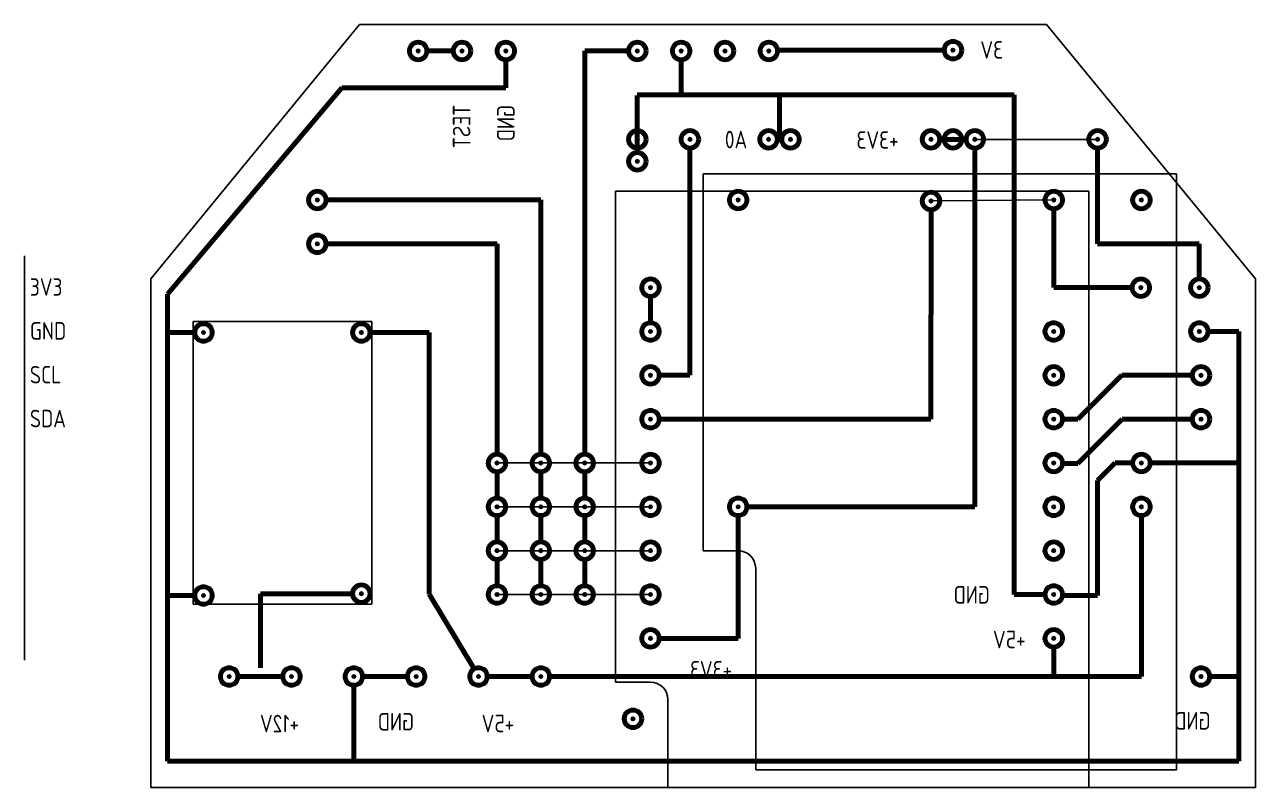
# Model space of a CAD drawing. Header units: millimetres. Extents: x -6002 to -5599, y 36051 to 36097.
# Drawn here: x -5798.9 to -5728.7, y 36050.9 to 36094.4 of the extents above; entities that cross this region are included whole.
import ezdxf

# ---------------------------------------------------------------- set-up
doc = ezdxf.new("R2010")
doc.units = ezdxf.units.MM
doc.layers.add('Text', color=6, linetype='Continuous')
doc.layers.add('Слой1', color=1, linetype='Continuous')
doc.layers.add('way', color=5, linetype='Continuous', lineweight=158)
doc.layers.add('Отверстия', color=7, linetype='Continuous', true_color=0xffffff)
doc.styles.add('ГОСТ 2.304', font='CS_Gost2304.shx')

msp = doc.modelspace()

# ---------------------------------------------------------------- hatches: boundary and pattern name
at = {"layer": 'Отверстия', "ltscale": 100}
h = msp.add_hatch(color=256, dxfattribs=at)
edge = h.paths.add_edge_path()
edge.add_arc((-5776.458, 36092.943), 0.1, 0, 360)
h = msp.add_hatch(color=256, dxfattribs=at)
edge = h.paths.add_edge_path()
edge.add_arc((-5773.958, 36092.943), 0.1, 0, 360)
h = msp.add_hatch(color=256, dxfattribs=at)
edge = h.paths.add_edge_path()
edge.add_arc((-5771.458, 36092.943), 0.1, 0, 360)
h = msp.add_hatch(color=256, dxfattribs=at)
edge = h.paths.add_edge_path()
edge.add_arc((-5763.958, 36092.943), 0.1, 0, 360)
h = msp.add_hatch(color=256, dxfattribs=at)
edge = h.paths.add_edge_path()
edge.add_arc((-5761.458, 36092.943), 0.1, 0, 360)
h = msp.add_hatch(color=256, dxfattribs=at)
edge = h.paths.add_edge_path()
edge.add_arc((-5758.958, 36092.943), 0.1, 0, 360)
h = msp.add_hatch(color=256, dxfattribs=at)
edge = h.paths.add_edge_path()
edge.add_arc((-5756.458, 36092.943), 0.1, 0, 360)
h = msp.add_hatch(color=256, dxfattribs=at)
edge = h.paths.add_edge_path()
edge.add_arc((-5745.958, 36092.986), 0.1, 0, 360)
h = msp.add_hatch(color=256, dxfattribs=at)
edge = h.paths.add_edge_path()
edge.add_arc((-5763.958, 36087.9), 0.1, 0, 360)
h = msp.add_hatch(color=256, dxfattribs=at)
edge = h.paths.add_edge_path()
edge.add_arc((-5760.958, 36087.9), 0.1, 0, 360)
h = msp.add_hatch(color=256, dxfattribs=at)
edge = h.paths.add_edge_path()
edge.add_arc((-5756.472, 36087.9), 0.1, 0, 360)
h = msp.add_hatch(color=256, dxfattribs=at)
edge = h.paths.add_edge_path()
edge.add_arc((-5755.222, 36087.9), 0.1, 0, 360)
h = msp.add_hatch(color=256, dxfattribs=at)
edge = h.paths.add_edge_path()
edge.add_arc((-5747.208, 36087.9), 0.1, 0, 360)
h = msp.add_hatch(color=256, dxfattribs=at)
edge = h.paths.add_edge_path()
edge.add_arc((-5745.958, 36087.9), 0.1, 0, 360)
h = msp.add_hatch(color=256, dxfattribs=at)
edge = h.paths.add_edge_path()
edge.add_arc((-5744.708, 36087.9), 0.1, 0, 360)
h = msp.add_hatch(color=256, dxfattribs=at)
edge = h.paths.add_edge_path()
edge.add_arc((-5737.708, 36087.9), 0.1, 0, 360)
h = msp.add_hatch(color=256, dxfattribs=at)
edge = h.paths.add_edge_path()
edge.add_arc((-5763.958, 36086.65), 0.1, 0, 360)
h = msp.add_hatch(color=256, dxfattribs=at)
edge = h.paths.add_edge_path()
edge.add_arc((-5782.208, 36084.443), 0.1, 0, 360)
h = msp.add_hatch(color=256, dxfattribs=at)
edge = h.paths.add_edge_path()
edge.add_arc((-5758.208, 36084.443), 0.1, 0, 360)
h = msp.add_hatch(color=256, dxfattribs=at)
edge = h.paths.add_edge_path()
edge.add_arc((-5747.208, 36084.385), 0.1, 0, 360)
h = msp.add_hatch(color=256, dxfattribs=at)
edge = h.paths.add_edge_path()
edge.add_arc((-5747.208, 36084.385), 0.1, 0, 360)
h = msp.add_hatch(color=256, dxfattribs=at)
edge = h.paths.add_edge_path()
edge.add_arc((-5740.207, 36084.444), 0.1, 0, 360)
h = msp.add_hatch(color=256, dxfattribs=at)
edge = h.paths.add_edge_path()
edge.add_arc((-5735.208, 36084.443), 0.1, 0, 360)
h = msp.add_hatch(color=256, dxfattribs=at)
edge = h.paths.add_edge_path()
edge.add_arc((-5782.208, 36081.943), 0.1, 0, 360)
h = msp.add_hatch(color=256, dxfattribs=at)
edge = h.paths.add_edge_path()
edge.add_arc((-5763.208, 36079.443), 0.1, 0, 360)
h = msp.add_hatch(color=256, dxfattribs=at)
edge = h.paths.add_edge_path()
edge.add_arc((-5763.208, 36079.443), 0.1, 0, 360)
h = msp.add_hatch(color=256, dxfattribs=at)
edge = h.paths.add_edge_path()
edge.add_arc((-5735.238, 36079.443), 0.1, 0, 360)
h = msp.add_hatch(color=256, dxfattribs=at)
edge = h.paths.add_edge_path()
edge.add_arc((-5731.908, 36079.443), 0.1, 0, 360)
h = msp.add_hatch(color=256, dxfattribs=at)
edge = h.paths.add_edge_path()
edge.add_arc((-5731.908, 36079.443), 0.1, 0, 360)
h = msp.add_hatch(color=256, dxfattribs=at)
edge = h.paths.add_edge_path()
edge.add_arc((-5763.208, 36076.943), 0.1, 0, 360)
h = msp.add_hatch(color=256, dxfattribs=at)
edge = h.paths.add_edge_path()
edge.add_arc((-5763.208, 36076.943), 0.1, 0, 360)
h = msp.add_hatch(color=256, dxfattribs=at)
edge = h.paths.add_edge_path()
edge.add_arc((-5740.208, 36076.943), 0.1, 0, 360)
h = msp.add_hatch(color=256, dxfattribs=at)
edge = h.paths.add_edge_path()
edge.add_arc((-5740.208, 36076.943), 0.1, 0, 360)
h = msp.add_hatch(color=256, dxfattribs=at)
edge = h.paths.add_edge_path()
edge.add_arc((-5731.908, 36076.943), 0.1, 0, 360)
h = msp.add_hatch(color=256, dxfattribs=at)
edge = h.paths.add_edge_path()
edge.add_arc((-5731.908, 36076.943), 0.1, 0, 360)
h = msp.add_hatch(color=256, dxfattribs=at)
edge = h.paths.add_edge_path()
edge.add_arc((-5788.696, 36076.888), 0.1, 0, 360)
h = msp.add_hatch(color=256, dxfattribs=at)
edge = h.paths.add_edge_path()
edge.add_arc((-5779.696, 36076.888), 0.1, 0, 360)
h = msp.add_hatch(color=256, dxfattribs=at)
edge = h.paths.add_edge_path()
edge.add_arc((-5763.208, 36074.443), 0.1, 0, 360)
h = msp.add_hatch(color=256, dxfattribs=at)
edge = h.paths.add_edge_path()
edge.add_arc((-5763.208, 36074.443), 0.1, 0, 360)
h = msp.add_hatch(color=256, dxfattribs=at)
edge = h.paths.add_edge_path()
edge.add_arc((-5740.208, 36074.443), 0.1, 0, 360)
h = msp.add_hatch(color=256, dxfattribs=at)
edge = h.paths.add_edge_path()
edge.add_arc((-5740.208, 36074.443), 0.1, 0, 360)
h = msp.add_hatch(color=256, dxfattribs=at)
edge = h.paths.add_edge_path()
edge.add_arc((-5731.808, 36074.443), 0.1, 0, 360)
h = msp.add_hatch(color=256, dxfattribs=at)
edge = h.paths.add_edge_path()
edge.add_arc((-5731.808, 36074.443), 0.1, 0, 360)
h = msp.add_hatch(color=256, dxfattribs=at)
edge = h.paths.add_edge_path()
edge.add_arc((-5763.208, 36071.943), 0.1, 0, 360)
h = msp.add_hatch(color=256, dxfattribs=at)
edge = h.paths.add_edge_path()
edge.add_arc((-5763.208, 36071.943), 0.1, 0, 360)
h = msp.add_hatch(color=256, dxfattribs=at)
edge = h.paths.add_edge_path()
edge.add_arc((-5740.208, 36071.943), 0.1, 0, 360)
h = msp.add_hatch(color=256, dxfattribs=at)
edge = h.paths.add_edge_path()
edge.add_arc((-5740.208, 36071.943), 0.1, 0, 360)
h = msp.add_hatch(color=256, dxfattribs=at)
edge = h.paths.add_edge_path()
edge.add_arc((-5731.808, 36071.943), 0.1, 0, 360)
h = msp.add_hatch(color=256, dxfattribs=at)
edge = h.paths.add_edge_path()
edge.add_arc((-5731.808, 36071.943), 0.1, 0, 360)
h = msp.add_hatch(color=256, dxfattribs=at)
edge = h.paths.add_edge_path()
edge.add_arc((-5771.958, 36069.443), 0.1, 0, 360)
h = msp.add_hatch(color=256, dxfattribs=at)
edge = h.paths.add_edge_path()
edge.add_arc((-5769.458, 36069.443), 0.1, 0, 360)
h = msp.add_hatch(color=256, dxfattribs=at)
edge = h.paths.add_edge_path()
edge.add_arc((-5766.958, 36069.443), 0.1, 0, 360)
h = msp.add_hatch(color=256, dxfattribs=at)
edge = h.paths.add_edge_path()
edge.add_arc((-5763.208, 36069.443), 0.1, 0, 360)
h = msp.add_hatch(color=256, dxfattribs=at)
edge = h.paths.add_edge_path()
edge.add_arc((-5740.208, 36069.443), 0.1, 0, 360)
h = msp.add_hatch(color=256, dxfattribs=at)
edge = h.paths.add_edge_path()
edge.add_arc((-5735.208, 36069.443), 0.1, 0, 360)
h = msp.add_hatch(color=256, dxfattribs=at)
edge = h.paths.add_edge_path()
edge.add_arc((-5771.958, 36066.943), 0.1, 0, 360)
h = msp.add_hatch(color=256, dxfattribs=at)
edge = h.paths.add_edge_path()
edge.add_arc((-5769.458, 36066.943), 0.1, 0, 360)
h = msp.add_hatch(color=256, dxfattribs=at)
edge = h.paths.add_edge_path()
edge.add_arc((-5766.958, 36066.943), 0.1, 0, 360)
h = msp.add_hatch(color=256, dxfattribs=at)
edge = h.paths.add_edge_path()
edge.add_arc((-5763.208, 36066.943), 0.1, 0, 360)
h = msp.add_hatch(color=256, dxfattribs=at)
edge = h.paths.add_edge_path()
edge.add_arc((-5758.208, 36066.943), 0.1, 0, 360)
h = msp.add_hatch(color=256, dxfattribs=at)
edge = h.paths.add_edge_path()
edge.add_arc((-5740.208, 36066.943), 0.1, 0, 360)
h = msp.add_hatch(color=256, dxfattribs=at)
edge = h.paths.add_edge_path()
edge.add_arc((-5735.208, 36066.943), 0.1, 0, 360)
h = msp.add_hatch(color=256, dxfattribs=at)
edge = h.paths.add_edge_path()
edge.add_arc((-5771.958, 36064.443), 0.1, 0, 360)
h = msp.add_hatch(color=256, dxfattribs=at)
edge = h.paths.add_edge_path()
edge.add_arc((-5769.458, 36064.443), 0.1, 0, 360)
h = msp.add_hatch(color=256, dxfattribs=at)
edge = h.paths.add_edge_path()
edge.add_arc((-5766.958, 36064.443), 0.1, 0, 360)
h = msp.add_hatch(color=256, dxfattribs=at)
edge = h.paths.add_edge_path()
edge.add_arc((-5763.208, 36064.443), 0.1, 0, 360)
h = msp.add_hatch(color=256, dxfattribs=at)
edge = h.paths.add_edge_path()
edge.add_arc((-5740.208, 36064.443), 0.1, 0, 360)
h = msp.add_hatch(color=256, dxfattribs=at)
edge = h.paths.add_edge_path()
edge.add_arc((-5788.696, 36061.888), 0.1, 0, 360)
h = msp.add_hatch(color=256, dxfattribs=at)
edge = h.paths.add_edge_path()
edge.add_arc((-5779.696, 36061.988), 0.1, 0, 360)
h = msp.add_hatch(color=256, dxfattribs=at)
edge = h.paths.add_edge_path()
edge.add_arc((-5771.958, 36061.943), 0.1, 0, 360)
h = msp.add_hatch(color=256, dxfattribs=at)
edge = h.paths.add_edge_path()
edge.add_arc((-5769.458, 36061.943), 0.1, 0, 360)
h = msp.add_hatch(color=256, dxfattribs=at)
edge = h.paths.add_edge_path()
edge.add_arc((-5766.958, 36061.943), 0.1, 0, 360)
h = msp.add_hatch(color=256, dxfattribs=at)
edge = h.paths.add_edge_path()
edge.add_arc((-5763.208, 36061.943), 0.1, 0, 360)
h = msp.add_hatch(color=256, dxfattribs=at)
edge = h.paths.add_edge_path()
edge.add_arc((-5740.208, 36061.943), 0.1, 0, 360)
h = msp.add_hatch(color=256, dxfattribs=at)
edge = h.paths.add_edge_path()
edge.add_arc((-5763.208, 36059.443), 0.1, 0, 360)
h = msp.add_hatch(color=256, dxfattribs=at)
edge = h.paths.add_edge_path()
edge.add_arc((-5740.208, 36059.443), 0.1, 0, 360)
h = msp.add_hatch(color=256, dxfattribs=at)
edge = h.paths.add_edge_path()
edge.add_arc((-5787.234, 36057.266), 0.1, 0, 360)
h = msp.add_hatch(color=256, dxfattribs=at)
edge = h.paths.add_edge_path()
edge.add_arc((-5783.679, 36057.266), 0.1, 0, 360)
h = msp.add_hatch(color=256, dxfattribs=at)
edge = h.paths.add_edge_path()
edge.add_arc((-5780.124, 36057.266), 0.1, 0, 360)
h = msp.add_hatch(color=256, dxfattribs=at)
edge = h.paths.add_edge_path()
edge.add_arc((-5776.569, 36057.266), 0.1, 0, 360)
h = msp.add_hatch(color=256, dxfattribs=at)
edge = h.paths.add_edge_path()
edge.add_arc((-5773.014, 36057.266), 0.1, 0, 360)
h = msp.add_hatch(color=256, dxfattribs=at)
edge = h.paths.add_edge_path()
edge.add_arc((-5769.458, 36057.266), 0.1, 0, 360)
h = msp.add_hatch(color=256, dxfattribs=at)
edge = h.paths.add_edge_path()
edge.add_arc((-5731.808, 36057.266), 0.1, 0, 360)
h = msp.add_hatch(color=256, dxfattribs=at)
edge = h.paths.add_edge_path()
edge.add_arc((-5764.208, 36054.855), 0.1, 0, 360)

# ---------------------------------------------------------------- linework, layer by layer
at = {"ltscale": 100}
for p, q in [((-5779.798, 36094.443), (-5791.708, 36079.943)), ((-5779.798, 36094.443), (-5740.619, 36094.443)), ((-5740.619, 36094.443), (-5728.708, 36079.943)), ((-5740.619, 36094.443), (-5740.619, 36094.443)), ((-5798.901, 36081.26), (-5798.901, 36058.204)), ((-5791.708, 36050.943), (-5791.708, 36079.943)), ((-5728.708, 36079.943), (-5728.708, 36050.943)), ((-5791.708, 36050.943), (-5791.708, 36055.943)), ((-5791.708, 36050.943), (-5728.708, 36050.943))]:
    msp.add_line(p, q, dxfattribs=at)
at = {"layer": 'way', "lineweight": 158, "ltscale": 100}
for p, q in [((-5775.958, 36092.943), (-5774.458, 36092.943)), ((-5766.958, 36092.943), (-5764.458, 36092.943)), ((-5755.96, 36092.986), (-5746.458, 36092.986)), ((-5771.458, 36090.838), (-5771.458, 36092.443)), ((-5761.455, 36092.443), (-5761.455, 36090.443)), ((-5790.758, 36079.08), (-5780.808, 36090.838)), ((-5780.808, 36090.838), (-5771.458, 36090.838)), ((-5763.958, 36090.443), (-5742.458, 36090.443)), ((-5763.958, 36090.4), (-5763.958, 36087.15)), ((-5755.847, 36090.443), (-5755.847, 36087.9)), ((-5742.458, 36090.443), (-5742.458, 36061.943)), ((-5755.972, 36087.9), (-5755.722, 36087.9)), ((-5746.708, 36087.9), (-5745.208, 36087.9)), ((-5760.958, 36087.4), (-5760.959, 36074.443)), ((-5737.708, 36087.4), (-5737.708, 36081.943)), ((-5747.208, 36083.885), (-5747.209, 36071.943)), ((-5740.207, 36083.989), (-5740.208, 36079.456)), ((-5737.708, 36081.943), (-5731.908, 36081.943)), ((-5731.908, 36081.943), (-5731.908, 36079.943)), ((-5740.208, 36079.443), (-5735.738, 36079.443)), ((-5763.208, 36078.943), (-5763.208, 36077.443)), ((-5731.408, 36076.943), (-5729.658, 36076.943)), ((-5729.658, 36076.943), (-5729.659, 36052.443)), ((-5762.708, 36074.443), (-5760.959, 36074.443)), ((-5736.333, 36074.443), (-5732.308, 36074.443)), ((-5762.708, 36071.943), (-5747.209, 36071.943)), ((-5739.708, 36071.943), (-5738.833, 36071.943)), ((-5736.312, 36071.943), (-5732.308, 36071.943)), ((-5739.709, 36069.422), (-5738.834, 36069.422)), ((-5736.708, 36069.443), (-5735.708, 36069.443)), ((-5734.708, 36069.443), (-5729.658, 36069.443)), ((-5771.958, 36068.943), (-5771.958, 36067.443)), ((-5769.458, 36068.943), (-5769.458, 36067.443)), ((-5766.958, 36068.943), (-5766.958, 36067.443)), ((-5737.708, 36068.443), (-5737.708, 36061.888)), ((-5757.708, 36066.943), (-5744.708, 36066.943)), ((-5771.958, 36066.443), (-5771.958, 36064.943)), ((-5769.458, 36066.443), (-5769.458, 36064.943)), ((-5766.958, 36066.443), (-5766.958, 36064.943)), ((-5758.208, 36066.443), (-5758.208, 36059.443)), ((-5735.208, 36066.443), (-5735.208, 36057.266)), ((-5771.958, 36063.943), (-5771.958, 36062.443)), ((-5769.458, 36063.943), (-5769.458, 36062.443)), ((-5766.958, 36063.943), (-5766.958, 36062.443)), ((-5785.457, 36061.988), (-5785.457, 36057.766)), ((-5742.458, 36061.943), (-5740.708, 36061.943)), ((-5739.711, 36061.888), (-5737.708, 36061.888)), ((-5762.708, 36059.443), (-5758.208, 36059.443)), ((-5740.208, 36058.943), (-5740.208, 36057.266)), ((-5780.124, 36056.766), (-5780.124, 36052.443)), ((-5768.958, 36057.266), (-5735.208, 36057.266)), ((-5731.308, 36057.266), (-5729.659, 36057.266)), ((-5790.758, 36052.443), (-5729.659, 36052.443))]:
    msp.add_line(p, q, dxfattribs=at)
at = {"layer": 'way', "ltscale": 100}
for p, q in [((-5766.958, 36092.943), (-5766.958, 36069.943)), ((-5744.708, 36087.4), (-5744.708, 36066.943)), ((-5781.708, 36084.443), (-5769.458, 36084.443)), ((-5769.458, 36084.443), (-5769.458, 36069.943)), ((-5781.708, 36081.943), (-5771.958, 36081.943)), ((-5771.958, 36081.943), (-5771.958, 36069.943)), ((-5790.758, 36079.08), (-5790.758, 36052.443)), ((-5790.758, 36076.894), (-5789.196, 36076.894)), ((-5779.196, 36076.888), (-5775.827, 36076.888)), ((-5775.827, 36076.888), (-5775.827, 36061.966)), ((-5738.833, 36071.943), (-5736.333, 36074.443)), ((-5738.834, 36069.422), (-5736.312, 36071.943)), ((-5737.708, 36068.443), (-5736.708, 36069.443)), ((-5790.758, 36061.894), (-5789.196, 36061.894)), ((-5785.457, 36061.988), (-5780.196, 36061.988)), ((-5775.827, 36061.966), (-5773.27, 36057.695))]:
    msp.add_line(p, q, dxfattribs=at)
at = {"layer": 'way', "lineweight": 200, "ltscale": 100}
for p, q in [((-5786.734, 36057.266), (-5784.179, 36057.266)), ((-5779.624, 36057.266), (-5777.069, 36057.266)), ((-5772.514, 36057.266), (-5769.958, 36057.266))]:
    msp.add_line(p, q, dxfattribs=at)
at = {"layer": 'way', "lineweight": 100, "ltscale": 100}
for centre in [(-5776.458, 36092.943), (-5773.958, 36092.943), (-5771.458, 36092.943), (-5763.958, 36092.943), (-5761.458, 36092.943), (-5758.958, 36092.943), (-5756.458, 36092.943), (-5745.958, 36092.986), (-5763.958, 36087.9), (-5760.958, 36087.9), (-5756.472, 36087.9), (-5755.222, 36087.9), (-5747.208, 36087.9), (-5745.958, 36087.9), (-5744.708, 36087.9), (-5737.708, 36087.9), (-5763.958, 36086.65), (-5782.208, 36084.443), (-5758.208, 36084.443), (-5747.208, 36084.385), (-5747.208, 36084.385), (-5740.207, 36084.444), (-5735.208, 36084.443), (-5782.208, 36081.943), (-5763.208, 36079.443), (-5763.208, 36079.443), (-5735.238, 36079.443), (-5731.908, 36079.443), (-5731.908, 36079.443), (-5788.696, 36076.888), (-5779.696, 36076.888), (-5763.208, 36076.943), (-5763.208, 36076.943), (-5740.208, 36076.943), (-5740.208, 36076.943), (-5731.908, 36076.943), (-5731.908, 36076.943), (-5763.208, 36074.443), (-5763.208, 36074.443), (-5740.208, 36074.443), (-5740.208, 36074.443), (-5731.808, 36074.443), (-5731.808, 36074.443), (-5763.208, 36071.943), (-5763.208, 36071.943), (-5740.208, 36071.943), (-5740.208, 36071.943), (-5731.808, 36071.943), (-5731.808, 36071.943), (-5771.958, 36069.443), (-5769.458, 36069.443), (-5766.958, 36069.443), (-5763.208, 36069.443), (-5740.208, 36069.443), (-5735.208, 36069.443), (-5771.958, 36066.943), (-5769.458, 36066.943), (-5766.958, 36066.943), (-5763.208, 36066.943), (-5758.208, 36066.943), (-5740.208, 36066.943), (-5735.208, 36066.943), (-5771.958, 36064.443), (-5769.458, 36064.443), (-5766.958, 36064.443), (-5763.208, 36064.443), (-5740.208, 36064.443), (-5788.696, 36061.888), (-5779.696, 36061.988), (-5771.958, 36061.943), (-5769.458, 36061.943), (-5766.958, 36061.943), (-5763.208, 36061.943), (-5740.208, 36061.943), (-5763.208, 36059.443), (-5740.208, 36059.443)]:
    msp.add_circle(centre, 0.5, dxfattribs=at)
at = {"layer": 'way', "lineweight": 211, "ltscale": 100}
for centre in [(-5787.234, 36057.266), (-5783.679, 36057.266), (-5780.124, 36057.266), (-5776.569, 36057.266), (-5773.014, 36057.266), (-5769.458, 36057.266), (-5731.808, 36057.266), (-5764.208, 36054.855)]:
    msp.add_circle(centre, 0.5, dxfattribs=at)
at = {"layer": 'Отверстия', "ltscale": 100}
for p, q in [((-5744.708, 36087.9), (-5737.708, 36087.9)), ((-5747.208, 36084.385), (-5740.207, 36084.444)), ((-5771.958, 36069.443), (-5763.208, 36069.443)), ((-5771.958, 36066.943), (-5763.208, 36066.943)), ((-5771.958, 36064.443), (-5763.208, 36064.443)), ((-5771.958, 36061.943), (-5763.208, 36061.943))]:
    msp.add_line(p, q, dxfattribs=at)
for centre in [(-5776.458, 36092.943), (-5773.958, 36092.943), (-5771.458, 36092.943), (-5763.958, 36092.943), (-5761.458, 36092.943), (-5758.958, 36092.943), (-5756.458, 36092.943), (-5745.958, 36092.986), (-5763.958, 36087.9), (-5760.958, 36087.9), (-5756.472, 36087.9), (-5755.222, 36087.9), (-5747.208, 36087.9), (-5745.958, 36087.9), (-5744.708, 36087.9), (-5737.708, 36087.9), (-5763.958, 36086.65), (-5782.208, 36084.443), (-5758.208, 36084.443), (-5747.208, 36084.385), (-5747.208, 36084.385), (-5740.207, 36084.444), (-5735.208, 36084.443), (-5782.208, 36081.943), (-5763.208, 36079.443), (-5763.208, 36079.443), (-5735.238, 36079.443), (-5731.908, 36079.443), (-5731.908, 36079.443), (-5763.208, 36076.943), (-5763.208, 36076.943), (-5740.208, 36076.943), (-5740.208, 36076.943), (-5731.908, 36076.943), (-5731.908, 36076.943), (-5788.696, 36076.888), (-5779.696, 36076.888), (-5763.208, 36074.443), (-5763.208, 36074.443), (-5740.208, 36074.443), (-5740.208, 36074.443), (-5731.808, 36074.443), (-5731.808, 36074.443), (-5763.208, 36071.943), (-5763.208, 36071.943), (-5740.208, 36071.943), (-5740.208, 36071.943), (-5731.808, 36071.943), (-5731.808, 36071.943), (-5771.958, 36069.443), (-5769.458, 36069.443), (-5766.958, 36069.443), (-5763.208, 36069.443), (-5740.208, 36069.443), (-5735.208, 36069.443), (-5771.958, 36066.943), (-5769.458, 36066.943), (-5766.958, 36066.943), (-5763.208, 36066.943), (-5758.208, 36066.943), (-5740.208, 36066.943), (-5735.208, 36066.943), (-5771.958, 36064.443), (-5769.458, 36064.443), (-5766.958, 36064.443), (-5763.208, 36064.443), (-5740.208, 36064.443), (-5788.696, 36061.888), (-5779.696, 36061.988), (-5771.958, 36061.943), (-5769.458, 36061.943), (-5766.958, 36061.943), (-5763.208, 36061.943), (-5740.208, 36061.943), (-5763.208, 36059.443), (-5740.208, 36059.443), (-5787.234, 36057.266), (-5783.679, 36057.266), (-5780.124, 36057.266), (-5776.569, 36057.266), (-5773.014, 36057.266), (-5769.458, 36057.266), (-5731.808, 36057.266), (-5764.208, 36054.855)]:
    msp.add_circle(centre, 0.1, dxfattribs=at)
at = {"layer": 'Слой1', "ltscale": 100}
for p, q in [((-5760.208, 36064.443), (-5760.208, 36085.943)), ((-5760.208, 36085.943), (-5733.208, 36085.943)), ((-5733.208, 36051.943), (-5733.208, 36085.943)), ((-5765.208, 36056.943), (-5765.208, 36084.943)), ((-5765.208, 36084.943), (-5738.208, 36084.943)), ((-5738.208, 36050.943), (-5738.208, 36084.943)), ((-5789.287, 36077.507), (-5779.104, 36077.507)), ((-5789.287, 36061.397), (-5789.287, 36077.507)), ((-5779.104, 36061.397), (-5779.104, 36077.507)), ((-5760.208, 36064.443), (-5758.208, 36064.443)), ((-5757.208, 36051.943), (-5757.208, 36063.443)), ((-5789.287, 36061.397), (-5779.104, 36061.397)), ((-5765.208, 36056.943), (-5763.208, 36056.943)), ((-5762.208, 36050.943), (-5762.208, 36055.943)), ((-5757.208, 36051.943), (-5733.208, 36051.943)), ((-5762.208, 36050.943), (-5738.208, 36050.943))]:
    msp.add_line(p, q, dxfattribs=at)
for centre in [(-5758.208, 36063.443), (-5763.208, 36055.943)]:
    msp.add_arc(centre, 1, 0, 90, dxfattribs=at)

# ---------------------------------------------------------------- texts
at = {"layer": 'Text', "ltscale": 100, "style": 'ГОСТ 2.304', "text_generation_flag": 2}
for s, rotation, p in [('3V', 0.00009, (-5743.102, 36092.5)), ('TEST', 90, (-5773.476, 36089.879)), ('GND', 90, (-5770.955, 36089.863))]:
    msp.add_text(s, height=1, rotation=rotation, dxfattribs=at).set_placement(p)
for s, p in [('A0', (-5757.689, 36087.388)), ('+3V3', (-5749.053, 36087.361)), ('GND', (-5743.852, 36061.424)), ('+5V', (-5741.812, 36058.876)), ('+3V3', (-5758.547, 36057.148)), ('+12V', (-5783.25, 36054.085)), ('GND', (-5776.688, 36054.186)), ('+5V', (-5770.976, 36054.085)), ('GND', (-5731.264, 36054.238))]:
    msp.add_text(s, height=1, dxfattribs=at).set_placement(p)
at = {"layer": 'Text', "ltscale": 100, "style": 'ГОСТ 2.304'}
for s, p in [('3V3', (-5798.601, 36078.977)), ('GND', (-5798.601, 36076.477)), ('SCL', (-5798.601, 36073.977)), ('SDA', (-5798.601, 36071.477))]:
    msp.add_text(s, height=1, dxfattribs=at).set_placement(p)

doc.saveas('drawing.dxf')
